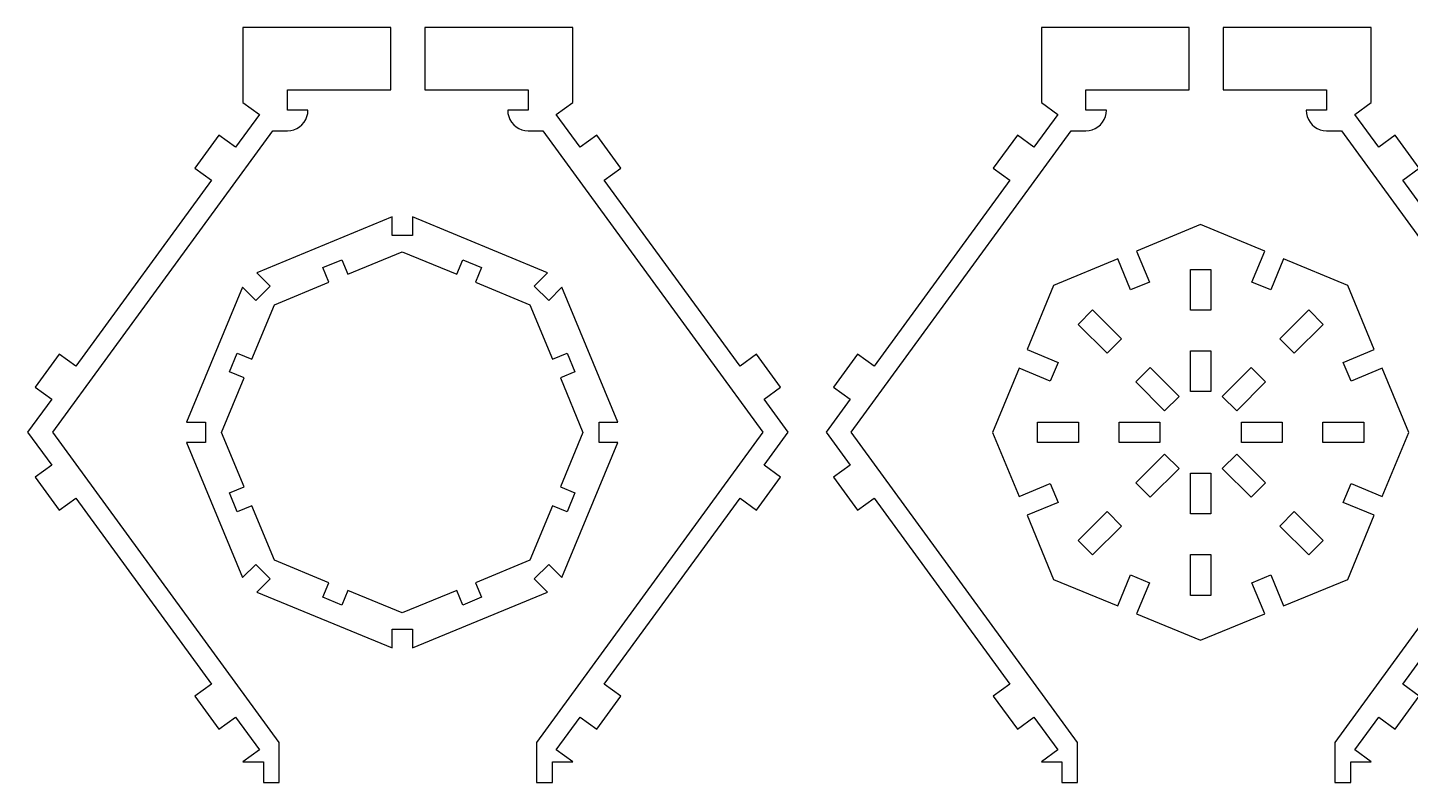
# Model space of a CAD drawing. Extents: x -241 to 241, y -212 to 212.
# Drawn here: x -240.1 to -36.6, y -110.6 to 0.5 of the extents above; entities that cross this region are included whole.
import ezdxf

# ---------------------------------------------------------------- set-up
doc = ezdxf.new("R2010")
doc.units = 0
doc.layers.add('LAYER_1', color=7, linetype='CONTINUOUS')

msp = doc.modelspace()

# ---------------------------------------------------------------- linework, layer by layer
at = {"layer": 'LAYER_1', "color": 64}
for points, knots in [([(-236.5769, -54.2056), (-236.5769, -54.2056), (-239.0012, -52.4385), (-239.0012, -52.4385), (-239.0012, -52.4385), (-239.0012, -52.4385), (-235.4671, -47.59), (-235.4671, -47.59), (-235.4671, -47.59), (-235.4671, -47.59), (-233.0428, -49.3569), (-233.0428, -49.3569), (-233.0428, -49.3569), (-233.0428, -49.3569), (-213.0703, -21.9563), (-213.0703, -21.9563), (-213.0703, -21.9563), (-213.0703, -21.9563), (-215.4946, -20.1893), (-215.4946, -20.1893), (-215.4946, -20.1893), (-215.4946, -20.1893), (-211.9604, -15.3403), (-211.9604, -15.3403), (-211.9604, -15.3403), (-211.9604, -15.3403), (-209.5361, -17.1074), (-209.5361, -17.1074), (-209.5361, -17.1074), (-209.5361, -17.1074), (-206.002, -12.2588), (-206.002, -12.2588), (-206.002, -12.2588), (-206.002, -12.2588), (-208.4263, -10.4917), (-208.4263, -10.4917), (-208.4263, -10.4917), (-208.4263, -10.4917), (-208.4263, 0.5082), (-208.4263, 0.5082), (-208.4263, 0.5082), (-208.4263, 0.5082), (-186.6581, 0.5082), (-186.6581, 0.5082), (-186.6581, 0.5082), (-186.6581, 0.5082), (-186.6581, -8.6672), (-186.6581, -8.6672), (-186.6581, -8.6672), (-186.6581, -8.6672), (-201.8583, -8.6672), (-201.8583, -8.6672), (-201.8583, -8.6672), (-201.8583, -8.6672), (-201.8583, -11.6673), (-201.8583, -11.6673), (-201.8583, -11.6673), (-201.8583, -11.6673), (-198.8583, -11.6673), (-198.8583, -11.6673), (-198.8583, -11.6673), (-198.8583, -11.6673), (-198.8953, -12.1365), (-198.8953, -12.1365), (-198.8953, -12.1365), (-198.8953, -12.1365), (-199.005, -12.5944), (-199.005, -12.5944), (-199.005, -12.5944), (-199.005, -12.5944), (-199.1853, -13.0293), (-199.1853, -13.0293), (-199.1853, -13.0293), (-199.1853, -13.0293), (-199.4312, -13.4308), (-199.4312, -13.4308), (-199.4312, -13.4308), (-199.4312, -13.4308), (-199.737, -13.7885), (-199.737, -13.7885), (-199.737, -13.7885), (-199.737, -13.7885), (-200.0951, -14.0943), (-200.0951, -14.0943), (-200.0951, -14.0943), (-200.0951, -14.0943), (-200.4962, -14.3403), (-200.4962, -14.3403), (-200.4962, -14.3403), (-200.4962, -14.3403), (-200.9312, -14.5206), (-200.9312, -14.5206), (-200.9312, -14.5206), (-200.9312, -14.5206), (-201.3891, -14.6302), (-201.3891, -14.6302), (-201.3891, -14.6302), (-201.3891, -14.6302), (-201.8583, -14.6672), (-201.8583, -14.6672), (-201.8583, -14.6672), (-201.8583, -14.6672), (-204.0452, -14.6672), (-204.0452, -14.6672), (-204.0452, -14.6672), (-204.0452, -14.6672), (-236.3988, -59.0541), (-236.3988, -59.0541), (-236.3988, -59.0541), (-236.3988, -59.0541), (-203.1018, -104.7349), (-203.1018, -104.7349), (-203.1018, -104.7349), (-203.1018, -104.7349), (-203.1018, -110.6165), (-203.1018, -110.6165), (-203.1018, -110.6165), (-203.1018, -110.6165), (-205.4263, -110.6165), (-205.4263, -110.6165), (-205.4263, -110.6165), (-205.4263, -110.6165), (-205.4263, -107.6165), (-205.4263, -107.6165), (-205.4263, -107.6165), (-205.4263, -107.6165), (-208.4263, -107.6165), (-208.4263, -107.6165), (-208.4263, -107.6165), (-208.4263, -107.6165), (-206.002, -105.8494), (-206.002, -105.8494), (-206.002, -105.8494), (-206.002, -105.8494), (-209.5361, -101.0009), (-209.5361, -101.0009), (-209.5361, -101.0009), (-209.5361, -101.0009), (-211.9604, -102.7679), (-211.9604, -102.7679), (-211.9604, -102.7679), (-211.9604, -102.7679), (-215.4946, -97.9192), (-215.4946, -97.9192), (-215.4946, -97.9192), (-215.4946, -97.9192), (-213.0703, -96.1522), (-213.0703, -96.1522), (-213.0703, -96.1522), (-213.0703, -96.1522), (-233.0428, -68.7516), (-233.0428, -68.7516), (-233.0428, -68.7516), (-233.0428, -68.7516), (-235.4671, -70.5186), (-235.4671, -70.5186), (-235.4671, -70.5186), (-235.4671, -70.5186), (-239.0012, -65.6702), (-239.0012, -65.6702), (-239.0012, -65.6702), (-239.0012, -65.6702), (-236.5769, -63.9027), (-236.5769, -63.9027), (-236.5769, -63.9027), (-236.5769, -63.9027), (-240.111, -59.0541), (-240.111, -59.0541), (-240.111, -59.0541), (-240.111, -59.0541), (-236.5769, -54.2056), (-236.5769, -54.2056)], [0, 0, 0, 0, 0.02272727, 0.02272727, 0.02272727, 0.02272727, 0.04545455, 0.04545455, 0.04545455, 0.04545455, 0.06818182, 0.06818182, 0.06818182, 0.06818182, 0.09090909, 0.09090909, 0.09090909, 0.09090909, 0.11363636, 0.11363636, 0.11363636, 0.11363636, 0.13636364, 0.13636364, 0.13636364, 0.13636364, 0.15909091, 0.15909091, 0.15909091, 0.15909091, 0.18181818, 0.18181818, 0.18181818, 0.18181818, 0.20454545, 0.20454545, 0.20454545, 0.20454545, 0.22727273, 0.22727273, 0.22727273, 0.22727273, 0.25, 0.25, 0.25, 0.25, 0.27272727, 0.27272727, 0.27272727, 0.27272727, 0.29545455, 0.29545455, 0.29545455, 0.29545455, 0.31818182, 0.31818182, 0.31818182, 0.31818182, 0.34090909, 0.34090909, 0.34090909, 0.34090909, 0.36363636, 0.36363636, 0.36363636, 0.36363636, 0.38636364, 0.38636364, 0.38636364, 0.38636364, 0.40909091, 0.40909091, 0.40909091, 0.40909091, 0.43181818, 0.43181818, 0.43181818, 0.43181818, 0.45454545, 0.45454545, 0.45454545, 0.45454545, 0.47727273, 0.47727273, 0.47727273, 0.47727273, 0.5, 0.5, 0.5, 0.5, 0.52272727, 0.52272727, 0.52272727, 0.52272727, 0.54545455, 0.54545455, 0.54545455, 0.54545455, 0.56818182, 0.56818182, 0.56818182, 0.56818182, 0.59090909, 0.59090909, 0.59090909, 0.59090909, 0.61363636, 0.61363636, 0.61363636, 0.61363636, 0.63636364, 0.63636364, 0.63636364, 0.63636364, 0.65909091, 0.65909091, 0.65909091, 0.65909091, 0.68181818, 0.68181818, 0.68181818, 0.68181818, 0.70454545, 0.70454545, 0.70454545, 0.70454545, 0.72727273, 0.72727273, 0.72727273, 0.72727273, 0.75, 0.75, 0.75, 0.75, 0.77272727, 0.77272727, 0.77272727, 0.77272727, 0.79545455, 0.79545455, 0.79545455, 0.79545455, 0.81818182, 0.81818182, 0.81818182, 0.81818182, 0.84090909, 0.84090909, 0.84090909, 0.84090909, 0.86363636, 0.86363636, 0.86363636, 0.86363636, 0.88636364, 0.88636364, 0.88636364, 0.88636364, 0.90909091, 0.90909091, 0.90909091, 0.90909091, 0.93181818, 0.93181818, 0.93181818, 0.93181818, 0.95454545, 0.95454545, 0.95454545, 0.95454545, 1, 1, 1, 1]), ([(-165.2146, -104.7349), (-165.2146, -104.7349), (-131.918, -59.0541), (-131.918, -59.0541), (-131.918, -59.0541), (-131.918, -59.0541), (-164.2716, -14.6672), (-164.2716, -14.6672), (-164.2716, -14.6672), (-164.2716, -14.6672), (-166.4584, -14.6672), (-166.4584, -14.6672), (-166.4584, -14.6672), (-166.4584, -14.6672), (-166.9276, -14.6302), (-166.9276, -14.6302), (-166.9276, -14.6302), (-166.9276, -14.6302), (-167.3852, -14.5206), (-167.3852, -14.5206), (-167.3852, -14.5206), (-167.3852, -14.5206), (-167.8202, -14.3403), (-167.8202, -14.3403), (-167.8202, -14.3403), (-167.8202, -14.3403), (-168.2216, -14.0943), (-168.2216, -14.0943), (-168.2216, -14.0943), (-168.2216, -14.0943), (-168.5797, -13.7885), (-168.5797, -13.7885), (-168.5797, -13.7885), (-168.5797, -13.7885), (-168.8852, -13.4308), (-168.8852, -13.4308), (-168.8852, -13.4308), (-168.8852, -13.4308), (-169.1314, -13.0293), (-169.1314, -13.0293), (-169.1314, -13.0293), (-169.1314, -13.0293), (-169.3114, -12.5944), (-169.3114, -12.5944), (-169.3114, -12.5944), (-169.3114, -12.5944), (-169.4214, -12.1365), (-169.4214, -12.1365), (-169.4214, -12.1365), (-169.4214, -12.1365), (-169.4585, -11.6673), (-169.4585, -11.6673), (-169.4585, -11.6673), (-169.4585, -11.6673), (-166.4584, -11.6673), (-166.4584, -11.6673), (-166.4584, -11.6673), (-166.4584, -11.6673), (-166.4584, -8.6672), (-166.4584, -8.6672), (-166.4584, -8.6672), (-166.4584, -8.6672), (-181.6582, -8.6672), (-181.6582, -8.6672), (-181.6582, -8.6672), (-181.6582, -8.6672), (-181.6582, 0.5082), (-181.6582, 0.5082), (-181.6582, 0.5082), (-181.6582, 0.5082), (-159.8904, 0.5082), (-159.8904, 0.5082), (-159.8904, 0.5082), (-159.8904, 0.5082), (-159.8904, -10.4917), (-159.8904, -10.4917), (-159.8904, -10.4917), (-159.8904, -10.4917), (-162.3147, -12.2588), (-162.3147, -12.2588), (-162.3147, -12.2588), (-162.3147, -12.2588), (-158.7806, -17.1074), (-158.7806, -17.1074), (-158.7806, -17.1074), (-158.7806, -17.1074), (-156.3563, -15.3403), (-156.3563, -15.3403), (-156.3563, -15.3403), (-156.3563, -15.3403), (-152.8218, -20.1893), (-152.8218, -20.1893), (-152.8218, -20.1893), (-152.8218, -20.1893), (-155.2465, -21.9563), (-155.2465, -21.9563), (-155.2465, -21.9563), (-155.2465, -21.9563), (-135.2739, -49.3569), (-135.2739, -49.3569), (-135.2739, -49.3569), (-135.2739, -49.3569), (-132.8497, -47.59), (-132.8497, -47.59), (-132.8497, -47.59), (-132.8497, -47.59), (-129.3155, -52.4385), (-129.3155, -52.4385), (-129.3155, -52.4385), (-129.3155, -52.4385), (-131.7398, -54.2056), (-131.7398, -54.2056), (-131.7398, -54.2056), (-131.7398, -54.2056), (-128.2057, -59.0541), (-128.2057, -59.0541), (-128.2057, -59.0541), (-128.2057, -59.0541), (-131.7398, -63.9027), (-131.7398, -63.9027), (-131.7398, -63.9027), (-131.7398, -63.9027), (-129.3155, -65.6702), (-129.3155, -65.6702), (-129.3155, -65.6702), (-129.3155, -65.6702), (-132.8497, -70.5186), (-132.8497, -70.5186), (-132.8497, -70.5186), (-132.8497, -70.5186), (-135.2739, -68.7516), (-135.2739, -68.7516), (-135.2739, -68.7516), (-135.2739, -68.7516), (-155.2465, -96.1522), (-155.2465, -96.1522), (-155.2465, -96.1522), (-155.2465, -96.1522), (-152.8218, -97.9192), (-152.8218, -97.9192), (-152.8218, -97.9192), (-152.8218, -97.9192), (-156.3563, -102.7679), (-156.3563, -102.7679), (-156.3563, -102.7679), (-156.3563, -102.7679), (-158.7806, -101.0009), (-158.7806, -101.0009), (-158.7806, -101.0009), (-158.7806, -101.0009), (-162.3147, -105.8494), (-162.3147, -105.8494), (-162.3147, -105.8494), (-162.3147, -105.8494), (-159.8904, -107.6165), (-159.8904, -107.6165), (-159.8904, -107.6165), (-159.8904, -107.6165), (-162.8905, -107.6165), (-162.8905, -107.6165), (-162.8905, -107.6165), (-162.8905, -107.6165), (-162.8905, -110.6165), (-162.8905, -110.6165), (-162.8905, -110.6165), (-162.8905, -110.6165), (-165.2146, -110.6165), (-165.2146, -110.6165), (-165.2146, -110.6165), (-165.2146, -110.6165), (-165.2146, -104.7349), (-165.2146, -104.7349)], [0, 0, 0, 0, 0.02272727, 0.02272727, 0.02272727, 0.02272727, 0.04545455, 0.04545455, 0.04545455, 0.04545455, 0.06818182, 0.06818182, 0.06818182, 0.06818182, 0.09090909, 0.09090909, 0.09090909, 0.09090909, 0.11363636, 0.11363636, 0.11363636, 0.11363636, 0.13636364, 0.13636364, 0.13636364, 0.13636364, 0.15909091, 0.15909091, 0.15909091, 0.15909091, 0.18181818, 0.18181818, 0.18181818, 0.18181818, 0.20454545, 0.20454545, 0.20454545, 0.20454545, 0.22727273, 0.22727273, 0.22727273, 0.22727273, 0.25, 0.25, 0.25, 0.25, 0.27272727, 0.27272727, 0.27272727, 0.27272727, 0.29545455, 0.29545455, 0.29545455, 0.29545455, 0.31818182, 0.31818182, 0.31818182, 0.31818182, 0.34090909, 0.34090909, 0.34090909, 0.34090909, 0.36363636, 0.36363636, 0.36363636, 0.36363636, 0.38636364, 0.38636364, 0.38636364, 0.38636364, 0.40909091, 0.40909091, 0.40909091, 0.40909091, 0.43181818, 0.43181818, 0.43181818, 0.43181818, 0.45454545, 0.45454545, 0.45454545, 0.45454545, 0.47727273, 0.47727273, 0.47727273, 0.47727273, 0.5, 0.5, 0.5, 0.5, 0.52272727, 0.52272727, 0.52272727, 0.52272727, 0.54545455, 0.54545455, 0.54545455, 0.54545455, 0.56818182, 0.56818182, 0.56818182, 0.56818182, 0.59090909, 0.59090909, 0.59090909, 0.59090909, 0.61363636, 0.61363636, 0.61363636, 0.61363636, 0.63636364, 0.63636364, 0.63636364, 0.63636364, 0.65909091, 0.65909091, 0.65909091, 0.65909091, 0.68181818, 0.68181818, 0.68181818, 0.68181818, 0.70454545, 0.70454545, 0.70454545, 0.70454545, 0.72727273, 0.72727273, 0.72727273, 0.72727273, 0.75, 0.75, 0.75, 0.75, 0.77272727, 0.77272727, 0.77272727, 0.77272727, 0.79545455, 0.79545455, 0.79545455, 0.79545455, 0.81818182, 0.81818182, 0.81818182, 0.81818182, 0.84090909, 0.84090909, 0.84090909, 0.84090909, 0.86363636, 0.86363636, 0.86363636, 0.86363636, 0.88636364, 0.88636364, 0.88636364, 0.88636364, 0.90909091, 0.90909091, 0.90909091, 0.90909091, 0.93181818, 0.93181818, 0.93181818, 0.93181818, 0.95454545, 0.95454545, 0.95454545, 0.95454545, 1, 1, 1, 1]), ([(-119.0769, -54.2056), (-119.0769, -54.2056), (-121.5012, -52.4385), (-121.5012, -52.4385), (-121.5012, -52.4385), (-121.5012, -52.4385), (-117.967, -47.59), (-117.967, -47.59), (-117.967, -47.59), (-117.967, -47.59), (-115.5427, -49.3569), (-115.5427, -49.3569), (-115.5427, -49.3569), (-115.5427, -49.3569), (-95.5702, -21.9563), (-95.5702, -21.9563), (-95.5702, -21.9563), (-95.5702, -21.9563), (-97.9945, -20.1893), (-97.9945, -20.1893), (-97.9945, -20.1893), (-97.9945, -20.1893), (-94.4604, -15.3403), (-94.4604, -15.3403), (-94.4604, -15.3403), (-94.4604, -15.3403), (-92.0361, -17.1074), (-92.0361, -17.1074), (-92.0361, -17.1074), (-92.0361, -17.1074), (-88.502, -12.2588), (-88.502, -12.2588), (-88.502, -12.2588), (-88.502, -12.2588), (-90.9263, -10.4917), (-90.9263, -10.4917), (-90.9263, -10.4917), (-90.9263, -10.4917), (-90.9263, 0.5082), (-90.9263, 0.5082), (-90.9263, 0.5082), (-90.9263, 0.5082), (-69.1585, 0.5082), (-69.1585, 0.5082), (-69.1585, 0.5082), (-69.1585, 0.5082), (-69.1585, -8.6672), (-69.1585, -8.6672), (-69.1585, -8.6672), (-69.1585, -8.6672), (-84.3582, -8.6672), (-84.3582, -8.6672), (-84.3582, -8.6672), (-84.3582, -8.6672), (-84.3582, -11.6673), (-84.3582, -11.6673), (-84.3582, -11.6673), (-84.3582, -11.6673), (-81.3582, -11.6673), (-81.3582, -11.6673), (-81.3582, -11.6673), (-81.3582, -11.6673), (-81.3953, -12.1365), (-81.3953, -12.1365), (-81.3953, -12.1365), (-81.3953, -12.1365), (-81.505, -12.5944), (-81.505, -12.5944), (-81.505, -12.5944), (-81.505, -12.5944), (-81.6852, -13.0293), (-81.6852, -13.0293), (-81.6852, -13.0293), (-81.6852, -13.0293), (-81.9311, -13.4308), (-81.9311, -13.4308), (-81.9311, -13.4308), (-81.9311, -13.4308), (-82.237, -13.7885), (-82.237, -13.7885), (-82.237, -13.7885), (-82.237, -13.7885), (-82.5951, -14.0943), (-82.5951, -14.0943), (-82.5951, -14.0943), (-82.5951, -14.0943), (-82.9965, -14.3403), (-82.9965, -14.3403), (-82.9965, -14.3403), (-82.9965, -14.3403), (-83.4311, -14.5206), (-83.4311, -14.5206), (-83.4311, -14.5206), (-83.4311, -14.5206), (-83.889, -14.6302), (-83.889, -14.6302), (-83.889, -14.6302), (-83.889, -14.6302), (-84.3582, -14.6672), (-84.3582, -14.6672), (-84.3582, -14.6672), (-84.3582, -14.6672), (-86.5451, -14.6672), (-86.5451, -14.6672), (-86.5451, -14.6672), (-86.5451, -14.6672), (-118.8987, -59.0541), (-118.8987, -59.0541), (-118.8987, -59.0541), (-118.8987, -59.0541), (-85.6018, -104.7349), (-85.6018, -104.7349), (-85.6018, -104.7349), (-85.6018, -104.7349), (-85.6018, -110.6165), (-85.6018, -110.6165), (-85.6018, -110.6165), (-85.6018, -110.6165), (-87.9262, -110.6165), (-87.9262, -110.6165), (-87.9262, -110.6165), (-87.9262, -110.6165), (-87.9262, -107.6165), (-87.9262, -107.6165), (-87.9262, -107.6165), (-87.9262, -107.6165), (-90.9263, -107.6165), (-90.9263, -107.6165), (-90.9263, -107.6165), (-90.9263, -107.6165), (-88.502, -105.8494), (-88.502, -105.8494), (-88.502, -105.8494), (-88.502, -105.8494), (-92.0361, -101.0009), (-92.0361, -101.0009), (-92.0361, -101.0009), (-92.0361, -101.0009), (-94.4604, -102.7679), (-94.4604, -102.7679), (-94.4604, -102.7679), (-94.4604, -102.7679), (-97.9945, -97.9192), (-97.9945, -97.9192), (-97.9945, -97.9192), (-97.9945, -97.9192), (-95.5702, -96.1522), (-95.5702, -96.1522), (-95.5702, -96.1522), (-95.5702, -96.1522), (-115.5427, -68.7516), (-115.5427, -68.7516), (-115.5427, -68.7516), (-115.5427, -68.7516), (-117.967, -70.5186), (-117.967, -70.5186), (-117.967, -70.5186), (-117.967, -70.5186), (-121.5012, -65.6702), (-121.5012, -65.6702), (-121.5012, -65.6702), (-121.5012, -65.6702), (-119.0769, -63.9027), (-119.0769, -63.9027), (-119.0769, -63.9027), (-119.0769, -63.9027), (-122.611, -59.0541), (-122.611, -59.0541), (-122.611, -59.0541), (-122.611, -59.0541), (-119.0769, -54.2056), (-119.0769, -54.2056)], [0, 0, 0, 0, 0.02272727, 0.02272727, 0.02272727, 0.02272727, 0.04545455, 0.04545455, 0.04545455, 0.04545455, 0.06818182, 0.06818182, 0.06818182, 0.06818182, 0.09090909, 0.09090909, 0.09090909, 0.09090909, 0.11363636, 0.11363636, 0.11363636, 0.11363636, 0.13636364, 0.13636364, 0.13636364, 0.13636364, 0.15909091, 0.15909091, 0.15909091, 0.15909091, 0.18181818, 0.18181818, 0.18181818, 0.18181818, 0.20454545, 0.20454545, 0.20454545, 0.20454545, 0.22727273, 0.22727273, 0.22727273, 0.22727273, 0.25, 0.25, 0.25, 0.25, 0.27272727, 0.27272727, 0.27272727, 0.27272727, 0.29545455, 0.29545455, 0.29545455, 0.29545455, 0.31818182, 0.31818182, 0.31818182, 0.31818182, 0.34090909, 0.34090909, 0.34090909, 0.34090909, 0.36363636, 0.36363636, 0.36363636, 0.36363636, 0.38636364, 0.38636364, 0.38636364, 0.38636364, 0.40909091, 0.40909091, 0.40909091, 0.40909091, 0.43181818, 0.43181818, 0.43181818, 0.43181818, 0.45454545, 0.45454545, 0.45454545, 0.45454545, 0.47727273, 0.47727273, 0.47727273, 0.47727273, 0.5, 0.5, 0.5, 0.5, 0.52272727, 0.52272727, 0.52272727, 0.52272727, 0.54545455, 0.54545455, 0.54545455, 0.54545455, 0.56818182, 0.56818182, 0.56818182, 0.56818182, 0.59090909, 0.59090909, 0.59090909, 0.59090909, 0.61363636, 0.61363636, 0.61363636, 0.61363636, 0.63636364, 0.63636364, 0.63636364, 0.63636364, 0.65909091, 0.65909091, 0.65909091, 0.65909091, 0.68181818, 0.68181818, 0.68181818, 0.68181818, 0.70454545, 0.70454545, 0.70454545, 0.70454545, 0.72727273, 0.72727273, 0.72727273, 0.72727273, 0.75, 0.75, 0.75, 0.75, 0.77272727, 0.77272727, 0.77272727, 0.77272727, 0.79545455, 0.79545455, 0.79545455, 0.79545455, 0.81818182, 0.81818182, 0.81818182, 0.81818182, 0.84090909, 0.84090909, 0.84090909, 0.84090909, 0.86363636, 0.86363636, 0.86363636, 0.86363636, 0.88636364, 0.88636364, 0.88636364, 0.88636364, 0.90909091, 0.90909091, 0.90909091, 0.90909091, 0.93181818, 0.93181818, 0.93181818, 0.93181818, 0.95454545, 0.95454545, 0.95454545, 0.95454545, 1, 1, 1, 1]), ([(-11.8155, -52.4385), (-11.8155, -52.4385), (-14.2398, -54.2056), (-14.2398, -54.2056), (-14.2398, -54.2056), (-14.2398, -54.2056), (-10.7056, -59.0541), (-10.7056, -59.0541), (-10.7056, -59.0541), (-10.7056, -59.0541), (-14.2398, -63.9027), (-14.2398, -63.9027), (-14.2398, -63.9027), (-14.2398, -63.9027), (-11.8155, -65.6702), (-11.8155, -65.6702), (-11.8155, -65.6702), (-11.8155, -65.6702), (-15.3496, -70.5186), (-15.3496, -70.5186), (-15.3496, -70.5186), (-15.3496, -70.5186), (-17.7739, -68.7516), (-17.7739, -68.7516), (-17.7739, -68.7516), (-17.7739, -68.7516), (-37.7464, -96.1522), (-37.7464, -96.1522), (-37.7464, -96.1522), (-37.7464, -96.1522), (-35.3221, -97.9192), (-35.3221, -97.9192), (-35.3221, -97.9192), (-35.3221, -97.9192), (-38.8563, -102.7679), (-38.8563, -102.7679), (-38.8563, -102.7679), (-38.8563, -102.7679), (-41.2805, -101.0009), (-41.2805, -101.0009), (-41.2805, -101.0009), (-41.2805, -101.0009), (-44.8147, -105.8494), (-44.8147, -105.8494), (-44.8147, -105.8494), (-44.8147, -105.8494), (-42.3904, -107.6165), (-42.3904, -107.6165), (-42.3904, -107.6165), (-42.3904, -107.6165), (-45.3904, -107.6165), (-45.3904, -107.6165), (-45.3904, -107.6165), (-45.3904, -107.6165), (-45.3904, -110.6165), (-45.3904, -110.6165), (-45.3904, -110.6165), (-45.3904, -110.6165), (-47.7149, -110.6165), (-47.7149, -110.6165), (-47.7149, -110.6165), (-47.7149, -110.6165), (-47.7149, -104.7349), (-47.7149, -104.7349), (-47.7149, -104.7349), (-47.7149, -104.7349), (-14.4179, -59.0541), (-14.4179, -59.0541), (-14.4179, -59.0541), (-14.4179, -59.0541), (-46.7715, -14.6672), (-46.7715, -14.6672), (-46.7715, -14.6672), (-46.7715, -14.6672), (-48.9584, -14.6672), (-48.9584, -14.6672), (-48.9584, -14.6672), (-48.9584, -14.6672), (-49.4276, -14.6302), (-49.4276, -14.6302), (-49.4276, -14.6302), (-49.4276, -14.6302), (-49.8855, -14.5206), (-49.8855, -14.5206), (-49.8855, -14.5206), (-49.8855, -14.5206), (-50.3205, -14.3403), (-50.3205, -14.3403), (-50.3205, -14.3403), (-50.3205, -14.3403), (-50.7216, -14.0943), (-50.7216, -14.0943), (-50.7216, -14.0943), (-50.7216, -14.0943), (-51.0797, -13.7885), (-51.0797, -13.7885), (-51.0797, -13.7885), (-51.0797, -13.7885), (-51.3855, -13.4308), (-51.3855, -13.4308), (-51.3855, -13.4308), (-51.3855, -13.4308), (-51.6314, -13.0293), (-51.6314, -13.0293), (-51.6314, -13.0293), (-51.6314, -13.0293), (-51.8113, -12.5944), (-51.8113, -12.5944), (-51.8113, -12.5944), (-51.8113, -12.5944), (-51.9214, -12.1365), (-51.9214, -12.1365), (-51.9214, -12.1365), (-51.9214, -12.1365), (-51.9584, -11.6673), (-51.9584, -11.6673), (-51.9584, -11.6673), (-51.9584, -11.6673), (-48.9584, -11.6673), (-48.9584, -11.6673), (-48.9584, -11.6673), (-48.9584, -11.6673), (-48.9584, -8.6672), (-48.9584, -8.6672), (-48.9584, -8.6672), (-48.9584, -8.6672), (-64.1582, -8.6672), (-64.1582, -8.6672), (-64.1582, -8.6672), (-64.1582, -8.6672), (-64.1582, 0.5082), (-64.1582, 0.5082), (-64.1582, 0.5082), (-64.1582, 0.5082), (-42.3904, 0.5082), (-42.3904, 0.5082), (-42.3904, 0.5082), (-42.3904, 0.5082), (-42.3904, -10.4917), (-42.3904, -10.4917), (-42.3904, -10.4917), (-42.3904, -10.4917), (-44.8147, -12.2588), (-44.8147, -12.2588), (-44.8147, -12.2588), (-44.8147, -12.2588), (-41.2805, -17.1074), (-41.2805, -17.1074), (-41.2805, -17.1074), (-41.2805, -17.1074), (-38.8563, -15.3403), (-38.8563, -15.3403), (-38.8563, -15.3403), (-38.8563, -15.3403), (-35.3221, -20.1893), (-35.3221, -20.1893), (-35.3221, -20.1893), (-35.3221, -20.1893), (-37.7464, -21.9563), (-37.7464, -21.9563), (-37.7464, -21.9563), (-37.7464, -21.9563), (-17.7739, -49.3569), (-17.7739, -49.3569), (-17.7739, -49.3569), (-17.7739, -49.3569), (-15.3496, -47.59), (-15.3496, -47.59), (-15.3496, -47.59), (-15.3496, -47.59), (-11.8155, -52.4385), (-11.8155, -52.4385)], [0, 0, 0, 0, 0.02272727, 0.02272727, 0.02272727, 0.02272727, 0.04545455, 0.04545455, 0.04545455, 0.04545455, 0.06818182, 0.06818182, 0.06818182, 0.06818182, 0.09090909, 0.09090909, 0.09090909, 0.09090909, 0.11363636, 0.11363636, 0.11363636, 0.11363636, 0.13636364, 0.13636364, 0.13636364, 0.13636364, 0.15909091, 0.15909091, 0.15909091, 0.15909091, 0.18181818, 0.18181818, 0.18181818, 0.18181818, 0.20454545, 0.20454545, 0.20454545, 0.20454545, 0.22727273, 0.22727273, 0.22727273, 0.22727273, 0.25, 0.25, 0.25, 0.25, 0.27272727, 0.27272727, 0.27272727, 0.27272727, 0.29545455, 0.29545455, 0.29545455, 0.29545455, 0.31818182, 0.31818182, 0.31818182, 0.31818182, 0.34090909, 0.34090909, 0.34090909, 0.34090909, 0.36363636, 0.36363636, 0.36363636, 0.36363636, 0.38636364, 0.38636364, 0.38636364, 0.38636364, 0.40909091, 0.40909091, 0.40909091, 0.40909091, 0.43181818, 0.43181818, 0.43181818, 0.43181818, 0.45454545, 0.45454545, 0.45454545, 0.45454545, 0.47727273, 0.47727273, 0.47727273, 0.47727273, 0.5, 0.5, 0.5, 0.5, 0.52272727, 0.52272727, 0.52272727, 0.52272727, 0.54545455, 0.54545455, 0.54545455, 0.54545455, 0.56818182, 0.56818182, 0.56818182, 0.56818182, 0.59090909, 0.59090909, 0.59090909, 0.59090909, 0.61363636, 0.61363636, 0.61363636, 0.61363636, 0.63636364, 0.63636364, 0.63636364, 0.63636364, 0.65909091, 0.65909091, 0.65909091, 0.65909091, 0.68181818, 0.68181818, 0.68181818, 0.68181818, 0.70454545, 0.70454545, 0.70454545, 0.70454545, 0.72727273, 0.72727273, 0.72727273, 0.72727273, 0.75, 0.75, 0.75, 0.75, 0.77272727, 0.77272727, 0.77272727, 0.77272727, 0.79545455, 0.79545455, 0.79545455, 0.79545455, 0.81818182, 0.81818182, 0.81818182, 0.81818182, 0.84090909, 0.84090909, 0.84090909, 0.84090909, 0.86363636, 0.86363636, 0.86363636, 0.86363636, 0.88636364, 0.88636364, 0.88636364, 0.88636364, 0.90909091, 0.90909091, 0.90909091, 0.90909091, 0.93181818, 0.93181818, 0.93181818, 0.93181818, 0.95454545, 0.95454545, 0.95454545, 0.95454545, 1, 1, 1, 1]), ([(-156.0088, -60.5888), (-156.0088, -60.5888), (-153.2444, -60.5888), (-153.2444, -60.5888), (-153.2444, -60.5888), (-153.2444, -60.5888), (-161.4793, -80.4699), (-161.4793, -80.4699), (-161.4793, -80.4699), (-161.4793, -80.4699), (-163.4341, -78.5152), (-163.4341, -78.5152), (-163.4341, -78.5152), (-163.4341, -78.5152), (-165.5553, -80.6363), (-165.5553, -80.6363), (-165.5553, -80.6363), (-165.5553, -80.6363), (-163.6006, -82.5912), (-163.6006, -82.5912), (-163.6006, -82.5912), (-163.6006, -82.5912), (-183.4817, -90.8259), (-183.4817, -90.8259), (-183.4817, -90.8259), (-183.4817, -90.8259), (-183.4817, -88.0616), (-183.4817, -88.0616), (-183.4817, -88.0616), (-183.4817, -88.0616), (-186.4818, -88.0616), (-186.4818, -88.0616), (-186.4818, -88.0616), (-186.4818, -88.0616), (-186.4818, -90.8259), (-186.4818, -90.8259), (-186.4818, -90.8259), (-186.4818, -90.8259), (-206.3629, -82.5912), (-206.3629, -82.5912), (-206.3629, -82.5912), (-206.3629, -82.5912), (-204.4082, -80.6363), (-204.4082, -80.6363), (-204.4082, -80.6363), (-204.4082, -80.6363), (-206.5298, -78.5152), (-206.5298, -78.5152), (-206.5298, -78.5152), (-206.5298, -78.5152), (-208.4845, -80.4699), (-208.4845, -80.4699), (-208.4845, -80.4699), (-208.4845, -80.4699), (-216.7194, -60.5888), (-216.7194, -60.5888), (-216.7194, -60.5888), (-216.7194, -60.5888), (-213.955, -60.5888), (-213.955, -60.5888), (-213.955, -60.5888), (-213.955, -60.5888), (-213.955, -57.5887), (-213.955, -57.5887), (-213.955, -57.5887), (-213.955, -57.5887), (-216.7194, -57.5887), (-216.7194, -57.5887), (-216.7194, -57.5887), (-216.7194, -57.5887), (-208.4845, -37.7076), (-208.4845, -37.7076), (-208.4845, -37.7076), (-208.4845, -37.7076), (-206.5298, -39.6623), (-206.5298, -39.6623), (-206.5298, -39.6623), (-206.5298, -39.6623), (-204.4082, -37.541), (-204.4082, -37.541), (-204.4082, -37.541), (-204.4082, -37.541), (-206.3629, -35.5863), (-206.3629, -35.5863), (-206.3629, -35.5863), (-206.3629, -35.5863), (-186.4818, -27.3511), (-186.4818, -27.3511), (-186.4818, -27.3511), (-186.4818, -27.3511), (-186.4818, -30.1155), (-186.4818, -30.1155), (-186.4818, -30.1155), (-186.4818, -30.1155), (-183.4817, -30.1155), (-183.4817, -30.1155), (-183.4817, -30.1155), (-183.4817, -30.1155), (-183.4817, -27.3511), (-183.4817, -27.3511), (-183.4817, -27.3511), (-183.4817, -27.3511), (-163.6006, -35.5863), (-163.6006, -35.5863), (-163.6006, -35.5863), (-163.6006, -35.5863), (-165.5553, -37.541), (-165.5553, -37.541), (-165.5553, -37.541), (-165.5553, -37.541), (-163.4341, -39.6623), (-163.4341, -39.6623), (-163.4341, -39.6623), (-163.4341, -39.6623), (-161.4793, -37.7076), (-161.4793, -37.7076), (-161.4793, -37.7076), (-161.4793, -37.7076), (-153.2444, -57.5887), (-153.2444, -57.5887), (-153.2444, -57.5887), (-153.2444, -57.5887), (-156.0088, -57.5887), (-156.0088, -57.5887), (-156.0088, -57.5887), (-156.0088, -57.5887), (-156.0088, -60.5888), (-156.0088, -60.5888)], [0, 0, 0, 0, 0.03030303, 0.03030303, 0.03030303, 0.03030303, 0.06060606, 0.06060606, 0.06060606, 0.06060606, 0.09090909, 0.09090909, 0.09090909, 0.09090909, 0.12121212, 0.12121212, 0.12121212, 0.12121212, 0.15151515, 0.15151515, 0.15151515, 0.15151515, 0.18181818, 0.18181818, 0.18181818, 0.18181818, 0.21212121, 0.21212121, 0.21212121, 0.21212121, 0.24242424, 0.24242424, 0.24242424, 0.24242424, 0.27272727, 0.27272727, 0.27272727, 0.27272727, 0.3030303, 0.3030303, 0.3030303, 0.3030303, 0.33333333, 0.33333333, 0.33333333, 0.33333333, 0.36363636, 0.36363636, 0.36363636, 0.36363636, 0.39393939, 0.39393939, 0.39393939, 0.39393939, 0.42424242, 0.42424242, 0.42424242, 0.42424242, 0.45454545, 0.45454545, 0.45454545, 0.45454545, 0.48484848, 0.48484848, 0.48484848, 0.48484848, 0.51515152, 0.51515152, 0.51515152, 0.51515152, 0.54545455, 0.54545455, 0.54545455, 0.54545455, 0.57575758, 0.57575758, 0.57575758, 0.57575758, 0.60606061, 0.60606061, 0.60606061, 0.60606061, 0.63636364, 0.63636364, 0.63636364, 0.63636364, 0.66666667, 0.66666667, 0.66666667, 0.66666667, 0.6969697, 0.6969697, 0.6969697, 0.6969697, 0.72727273, 0.72727273, 0.72727273, 0.72727273, 0.75757576, 0.75757576, 0.75757576, 0.75757576, 0.78787879, 0.78787879, 0.78787879, 0.78787879, 0.81818182, 0.81818182, 0.81818182, 0.81818182, 0.84848485, 0.84848485, 0.84848485, 0.84848485, 0.87878788, 0.87878788, 0.87878788, 0.87878788, 0.90909091, 0.90909091, 0.90909091, 0.90909091, 0.93939394, 0.93939394, 0.93939394, 0.93939394, 1, 1, 1, 1]), ([(-75.0234, -81.2145), (-75.0234, -81.2145), (-77.7948, -80.0666), (-77.7948, -80.0666), (-77.7948, -80.0666), (-77.7948, -80.0666), (-79.6913, -84.6446), (-79.6913, -84.6446), (-79.6913, -84.6446), (-79.6913, -84.6446), (-79.6913, -84.6446), (-79.6913, -84.6446), (-79.6913, -84.6446), (-79.6913, -84.6446), (-89.1289, -80.7354), (-89.1289, -80.7354), (-89.1289, -80.7354), (-89.1289, -80.7354), (-93.038, -71.298), (-93.038, -71.298), (-93.038, -71.298), (-93.038, -71.298), (-88.46, -69.4015), (-88.46, -69.4015), (-88.46, -69.4015), (-88.46, -69.4015), (-89.6079, -66.63), (-89.6079, -66.63), (-89.6079, -66.63), (-89.6079, -66.63), (-94.1859, -68.5263), (-94.1859, -68.5263), (-94.1859, -68.5263), (-94.1859, -68.5263), (-98.0951, -59.0886), (-98.0951, -59.0886), (-98.0951, -59.0886), (-98.0951, -59.0886), (-94.1859, -49.6508), (-94.1859, -49.6508), (-94.1859, -49.6508), (-94.1859, -49.6508), (-89.6079, -51.5473), (-89.6079, -51.5473), (-89.6079, -51.5473), (-89.6079, -51.5473), (-88.46, -48.7756), (-88.46, -48.7756), (-88.46, -48.7756), (-88.46, -48.7756), (-93.038, -46.8795), (-93.038, -46.8795), (-93.038, -46.8795), (-93.038, -46.8795), (-89.1289, -37.4419), (-89.1289, -37.4419), (-89.1289, -37.4419), (-89.1289, -37.4419), (-79.6913, -33.5325), (-79.6913, -33.5325), (-79.6913, -33.5325), (-79.6913, -33.5325), (-77.7948, -38.1107), (-77.7948, -38.1107), (-77.7948, -38.1107), (-77.7948, -38.1107), (-75.0234, -36.9624), (-75.0234, -36.9624), (-75.0234, -36.9624), (-75.0234, -36.9624), (-76.9196, -32.3845), (-76.9196, -32.3845), (-76.9196, -32.3845), (-76.9196, -32.3845), (-67.4821, -28.4754), (-67.4821, -28.4754), (-67.4821, -28.4754), (-67.4821, -28.4754), (-58.0442, -32.3845), (-58.0442, -32.3845), (-58.0442, -32.3845), (-58.0442, -32.3845), (-59.9407, -36.9624), (-59.9407, -36.9624), (-59.9407, -36.9624), (-59.9407, -36.9624), (-57.1689, -38.1107), (-57.1689, -38.1107), (-57.1689, -38.1107), (-57.1689, -38.1107), (-55.2728, -33.5325), (-55.2728, -33.5325), (-55.2728, -33.5325), (-55.2728, -33.5325), (-45.8349, -37.4419), (-45.8349, -37.4419), (-45.8349, -37.4419), (-45.8349, -37.4419), (-41.9258, -46.8795), (-41.9258, -46.8795), (-41.9258, -46.8795), (-41.9258, -46.8795), (-46.5038, -48.7756), (-46.5038, -48.7756), (-46.5038, -48.7756), (-46.5038, -48.7756), (-45.3558, -51.5473), (-45.3558, -51.5473), (-45.3558, -51.5473), (-45.3558, -51.5473), (-40.7778, -49.6508), (-40.7778, -49.6508), (-40.7778, -49.6508), (-40.7778, -49.6508), (-36.8687, -59.0886), (-36.8687, -59.0886), (-36.8687, -59.0886), (-36.8687, -59.0886), (-40.7778, -68.5263), (-40.7778, -68.5263), (-40.7778, -68.5263), (-40.7778, -68.5263), (-45.3558, -66.63), (-45.3558, -66.63), (-45.3558, -66.63), (-45.3558, -66.63), (-46.5038, -69.4015), (-46.5038, -69.4015), (-46.5038, -69.4015), (-46.5038, -69.4015), (-41.9258, -71.298), (-41.9258, -71.298), (-41.9258, -71.298), (-41.9258, -71.298), (-45.8349, -80.7354), (-45.8349, -80.7354), (-45.8349, -80.7354), (-45.8349, -80.7354), (-55.2728, -84.6446), (-55.2728, -84.6446), (-55.2728, -84.6446), (-55.2728, -84.6446), (-57.1689, -80.0666), (-57.1689, -80.0666), (-57.1689, -80.0666), (-57.1689, -80.0666), (-59.9407, -81.2145), (-59.9407, -81.2145), (-59.9407, -81.2145), (-59.9407, -81.2145), (-58.0442, -85.7925), (-58.0442, -85.7925), (-58.0442, -85.7925), (-58.0442, -85.7925), (-67.4821, -89.7021), (-67.4821, -89.7021), (-67.4821, -89.7021), (-67.4821, -89.7021), (-76.9196, -85.7925), (-76.9196, -85.7925), (-76.9196, -85.7925), (-76.9196, -85.7925), (-75.0234, -81.2145), (-75.0234, -81.2145)], [0, 0, 0, 0, 0.02380952, 0.02380952, 0.02380952, 0.02380952, 0.04761905, 0.04761905, 0.04761905, 0.04761905, 0.07142857, 0.07142857, 0.07142857, 0.07142857, 0.0952381, 0.0952381, 0.0952381, 0.0952381, 0.11904762, 0.11904762, 0.11904762, 0.11904762, 0.14285714, 0.14285714, 0.14285714, 0.14285714, 0.16666667, 0.16666667, 0.16666667, 0.16666667, 0.19047619, 0.19047619, 0.19047619, 0.19047619, 0.21428571, 0.21428571, 0.21428571, 0.21428571, 0.23809524, 0.23809524, 0.23809524, 0.23809524, 0.26190476, 0.26190476, 0.26190476, 0.26190476, 0.28571429, 0.28571429, 0.28571429, 0.28571429, 0.30952381, 0.30952381, 0.30952381, 0.30952381, 0.33333333, 0.33333333, 0.33333333, 0.33333333, 0.35714286, 0.35714286, 0.35714286, 0.35714286, 0.38095238, 0.38095238, 0.38095238, 0.38095238, 0.4047619, 0.4047619, 0.4047619, 0.4047619, 0.42857143, 0.42857143, 0.42857143, 0.42857143, 0.45238095, 0.45238095, 0.45238095, 0.45238095, 0.47619048, 0.47619048, 0.47619048, 0.47619048, 0.5, 0.5, 0.5, 0.5, 0.52380952, 0.52380952, 0.52380952, 0.52380952, 0.54761905, 0.54761905, 0.54761905, 0.54761905, 0.57142857, 0.57142857, 0.57142857, 0.57142857, 0.5952381, 0.5952381, 0.5952381, 0.5952381, 0.61904762, 0.61904762, 0.61904762, 0.61904762, 0.64285714, 0.64285714, 0.64285714, 0.64285714, 0.66666667, 0.66666667, 0.66666667, 0.66666667, 0.69047619, 0.69047619, 0.69047619, 0.69047619, 0.71428571, 0.71428571, 0.71428571, 0.71428571, 0.73809524, 0.73809524, 0.73809524, 0.73809524, 0.76190476, 0.76190476, 0.76190476, 0.76190476, 0.78571429, 0.78571429, 0.78571429, 0.78571429, 0.80952381, 0.80952381, 0.80952381, 0.80952381, 0.83333333, 0.83333333, 0.83333333, 0.83333333, 0.85714286, 0.85714286, 0.85714286, 0.85714286, 0.88095238, 0.88095238, 0.88095238, 0.88095238, 0.9047619, 0.9047619, 0.9047619, 0.9047619, 0.92857143, 0.92857143, 0.92857143, 0.92857143, 0.95238095, 0.95238095, 0.95238095, 0.95238095, 1, 1, 1, 1]), ([(-208.257, -67.1059), (-208.257, -67.1059), (-210.4043, -67.9953), (-210.4043, -67.9953), (-210.4043, -67.9953), (-210.4043, -67.9953), (-209.2564, -70.7671), (-209.2564, -70.7671), (-209.2564, -70.7671), (-209.2564, -70.7671), (-207.1087, -69.8774), (-207.1087, -69.8774), (-207.1087, -69.8774), (-207.1087, -69.8774), (-203.7785, -77.8851), (-203.7785, -77.8851), (-203.7785, -77.8851), (-203.7785, -77.8851), (-195.7708, -81.2156), (-195.7708, -81.2156), (-195.7708, -81.2156), (-195.7708, -81.2156), (-196.6601, -83.363), (-196.6601, -83.363), (-196.6601, -83.363), (-196.6601, -83.363), (-193.8887, -84.511), (-193.8887, -84.511), (-193.8887, -84.511), (-193.8887, -84.511), (-192.999, -82.3635), (-192.999, -82.3635), (-192.999, -82.3635), (-192.999, -82.3635), (-184.9817, -85.6709), (-184.9817, -85.6709), (-184.9817, -85.6709), (-184.9817, -85.6709), (-176.9645, -82.3635), (-176.9645, -82.3635), (-176.9645, -82.3635), (-176.9645, -82.3635), (-176.0752, -84.511), (-176.0752, -84.511), (-176.0752, -84.511), (-176.0752, -84.511), (-173.3034, -83.363), (-173.3034, -83.363), (-173.3034, -83.363), (-173.3034, -83.363), (-174.1931, -81.2156), (-174.1931, -81.2156), (-174.1931, -81.2156), (-174.1931, -81.2156), (-166.1854, -77.8851), (-166.1854, -77.8851), (-166.1854, -77.8851), (-166.1854, -77.8851), (-162.8548, -69.8774), (-162.8548, -69.8774), (-162.8548, -69.8774), (-162.8548, -69.8774), (-160.7075, -70.7671), (-160.7075, -70.7671), (-160.7075, -70.7671), (-160.7075, -70.7671), (-159.5595, -67.9953), (-159.5595, -67.9953), (-159.5595, -67.9953), (-159.5595, -67.9953), (-161.7069, -67.1059), (-161.7069, -67.1059), (-161.7069, -67.1059), (-161.7069, -67.1059), (-158.3996, -59.0886), (-158.3996, -59.0886), (-158.3996, -59.0886), (-158.3996, -59.0886), (-161.7069, -51.0714), (-161.7069, -51.0714), (-161.7069, -51.0714), (-161.7069, -51.0714), (-159.5595, -50.1817), (-159.5595, -50.1817), (-159.5595, -50.1817), (-159.5595, -50.1817), (-160.7075, -47.4104), (-160.7075, -47.4104), (-160.7075, -47.4104), (-160.7075, -47.4104), (-162.8548, -48.2996), (-162.8548, -48.2996), (-162.8548, -48.2996), (-162.8548, -48.2996), (-166.1854, -40.2924), (-166.1854, -40.2924), (-166.1854, -40.2924), (-166.1854, -40.2924), (-174.1931, -36.9617), (-174.1931, -36.9617), (-174.1931, -36.9617), (-174.1931, -36.9617), (-173.3034, -34.8145), (-173.3034, -34.8145), (-173.3034, -34.8145), (-173.3034, -34.8145), (-176.0752, -33.6662), (-176.0752, -33.6662), (-176.0752, -33.6662), (-176.0752, -33.6662), (-176.9645, -35.8135), (-176.9645, -35.8135), (-176.9645, -35.8135), (-176.9645, -35.8135), (-184.9817, -32.5065), (-184.9817, -32.5065), (-184.9817, -32.5065), (-184.9817, -32.5065), (-192.999, -35.8135), (-192.999, -35.8135), (-192.999, -35.8135), (-192.999, -35.8135), (-193.8887, -33.6662), (-193.8887, -33.6662), (-193.8887, -33.6662), (-193.8887, -33.6662), (-196.6601, -34.8145), (-196.6601, -34.8145), (-196.6601, -34.8145), (-196.6601, -34.8145), (-195.7708, -36.9617), (-195.7708, -36.9617), (-195.7708, -36.9617), (-195.7708, -36.9617), (-203.7785, -40.2924), (-203.7785, -40.2924), (-203.7785, -40.2924), (-203.7785, -40.2924), (-207.1087, -48.2996), (-207.1087, -48.2996), (-207.1087, -48.2996), (-207.1087, -48.2996), (-209.2564, -47.4104), (-209.2564, -47.4104), (-209.2564, -47.4104), (-209.2564, -47.4104), (-210.4043, -50.1817), (-210.4043, -50.1817), (-210.4043, -50.1817), (-210.4043, -50.1817), (-208.257, -51.0714), (-208.257, -51.0714), (-208.257, -51.0714), (-208.257, -51.0714), (-211.5639, -59.0886), (-211.5639, -59.0886), (-211.5639, -59.0886), (-211.5639, -59.0886), (-208.257, -67.1059), (-208.257, -67.1059)], [0, 0, 0, 0, 0.02439024, 0.02439024, 0.02439024, 0.02439024, 0.04878049, 0.04878049, 0.04878049, 0.04878049, 0.07317073, 0.07317073, 0.07317073, 0.07317073, 0.09756098, 0.09756098, 0.09756098, 0.09756098, 0.12195122, 0.12195122, 0.12195122, 0.12195122, 0.14634146, 0.14634146, 0.14634146, 0.14634146, 0.17073171, 0.17073171, 0.17073171, 0.17073171, 0.19512195, 0.19512195, 0.19512195, 0.19512195, 0.2195122, 0.2195122, 0.2195122, 0.2195122, 0.24390244, 0.24390244, 0.24390244, 0.24390244, 0.26829268, 0.26829268, 0.26829268, 0.26829268, 0.29268293, 0.29268293, 0.29268293, 0.29268293, 0.31707317, 0.31707317, 0.31707317, 0.31707317, 0.34146341, 0.34146341, 0.34146341, 0.34146341, 0.36585366, 0.36585366, 0.36585366, 0.36585366, 0.3902439, 0.3902439, 0.3902439, 0.3902439, 0.41463415, 0.41463415, 0.41463415, 0.41463415, 0.43902439, 0.43902439, 0.43902439, 0.43902439, 0.46341463, 0.46341463, 0.46341463, 0.46341463, 0.48780488, 0.48780488, 0.48780488, 0.48780488, 0.51219512, 0.51219512, 0.51219512, 0.51219512, 0.53658537, 0.53658537, 0.53658537, 0.53658537, 0.56097561, 0.56097561, 0.56097561, 0.56097561, 0.58536585, 0.58536585, 0.58536585, 0.58536585, 0.6097561, 0.6097561, 0.6097561, 0.6097561, 0.63414634, 0.63414634, 0.63414634, 0.63414634, 0.65853659, 0.65853659, 0.65853659, 0.65853659, 0.68292683, 0.68292683, 0.68292683, 0.68292683, 0.70731707, 0.70731707, 0.70731707, 0.70731707, 0.73170732, 0.73170732, 0.73170732, 0.73170732, 0.75609756, 0.75609756, 0.75609756, 0.75609756, 0.7804878, 0.7804878, 0.7804878, 0.7804878, 0.80487805, 0.80487805, 0.80487805, 0.80487805, 0.82926829, 0.82926829, 0.82926829, 0.82926829, 0.85365854, 0.85365854, 0.85365854, 0.85365854, 0.87804878, 0.87804878, 0.87804878, 0.87804878, 0.90243902, 0.90243902, 0.90243902, 0.90243902, 0.92682927, 0.92682927, 0.92682927, 0.92682927, 0.95121951, 0.95121951, 0.95121951, 0.95121951, 1, 1, 1, 1]), ([(-65.982, -35.0966), (-65.982, -35.0966), (-68.9817, -35.0966), (-68.9817, -35.0966), (-68.9817, -35.0966), (-68.9817, -35.0966), (-68.9817, -41.0967), (-68.9817, -41.0967), (-68.9817, -41.0967), (-68.9817, -41.0967), (-65.982, -41.0967), (-65.982, -41.0967), (-65.982, -41.0967), (-65.982, -41.0967), (-65.982, -35.0966), (-65.982, -35.0966)], [0, 0, 0, 0, 0.2, 0.2, 0.2, 0.2, 0.4, 0.4, 0.4, 0.4, 0.6, 0.6, 0.6, 0.6, 1, 1, 1, 1]), ([(-83.3863, -41.0631), (-83.3863, -41.0631), (-85.5076, -43.1845), (-85.5076, -43.1845), (-85.5076, -43.1845), (-85.5076, -43.1845), (-81.2647, -47.427), (-81.2647, -47.427), (-81.2647, -47.427), (-81.2647, -47.427), (-79.1435, -45.3056), (-79.1435, -45.3056), (-79.1435, -45.3056), (-79.1435, -45.3056), (-83.3863, -41.0631), (-83.3863, -41.0631)], [0, 0, 0, 0, 0.2, 0.2, 0.2, 0.2, 0.4, 0.4, 0.4, 0.4, 0.6, 0.6, 0.6, 0.6, 1, 1, 1, 1]), ([(-49.4565, -43.1845), (-49.4565, -43.1845), (-51.5778, -41.0631), (-51.5778, -41.0631), (-51.5778, -41.0631), (-51.5778, -41.0631), (-55.8203, -45.3056), (-55.8203, -45.3056), (-55.8203, -45.3056), (-55.8203, -45.3056), (-53.699, -47.427), (-53.699, -47.427), (-53.699, -47.427), (-53.699, -47.427), (-49.4565, -43.1845), (-49.4565, -43.1845)], [0, 0, 0, 0, 0.2, 0.2, 0.2, 0.2, 0.4, 0.4, 0.4, 0.4, 0.6, 0.6, 0.6, 0.6, 1, 1, 1, 1]), ([(-68.9817, -53.0887), (-68.9817, -53.0887), (-65.982, -53.0887), (-65.982, -53.0887), (-65.982, -53.0887), (-65.982, -53.0887), (-65.982, -47.0887), (-65.982, -47.0887), (-65.982, -47.0887), (-65.982, -47.0887), (-68.9817, -47.0887), (-68.9817, -47.0887), (-68.9817, -47.0887), (-68.9817, -47.0887), (-68.9817, -53.0887), (-68.9817, -53.0887)], [0, 0, 0, 0, 0.2, 0.2, 0.2, 0.2, 0.4, 0.4, 0.4, 0.4, 0.6, 0.6, 0.6, 0.6, 1, 1, 1, 1]), ([(-74.9066, -49.5425), (-74.9066, -49.5425), (-77.0279, -51.6641), (-77.0279, -51.6641), (-77.0279, -51.6641), (-77.0279, -51.6641), (-77.0279, -51.6641), (-77.0279, -51.6641), (-77.0279, -51.6641), (-77.0279, -51.6641), (-72.7854, -55.9067), (-72.7854, -55.9067), (-72.7854, -55.9067), (-72.7854, -55.9067), (-70.6638, -53.7854), (-70.6638, -53.7854), (-70.6638, -53.7854), (-70.6638, -53.7854), (-74.9066, -49.5425), (-74.9066, -49.5425)], [0, 0, 0, 0, 0.16666667, 0.16666667, 0.16666667, 0.16666667, 0.33333333, 0.33333333, 0.33333333, 0.33333333, 0.5, 0.5, 0.5, 0.5, 0.66666667, 0.66666667, 0.66666667, 0.66666667, 1, 1, 1, 1]), ([(-60.0571, -49.5425), (-60.0571, -49.5425), (-64.3, -53.7854), (-64.3, -53.7854), (-64.3, -53.7854), (-64.3, -53.7854), (-62.1787, -55.9067), (-62.1787, -55.9067), (-62.1787, -55.9067), (-62.1787, -55.9067), (-57.9359, -51.6641), (-57.9359, -51.6641), (-57.9359, -51.6641), (-57.9359, -51.6641), (-60.0571, -49.5425), (-60.0571, -49.5425)], [0, 0, 0, 0, 0.2, 0.2, 0.2, 0.2, 0.4, 0.4, 0.4, 0.4, 0.6, 0.6, 0.6, 0.6, 1, 1, 1, 1]), ([(-91.4738, -57.5887), (-91.4738, -57.5887), (-91.4738, -60.5888), (-91.4738, -60.5888), (-91.4738, -60.5888), (-91.4738, -60.5888), (-85.4737, -60.5888), (-85.4737, -60.5888), (-85.4737, -60.5888), (-85.4737, -60.5888), (-85.4737, -57.5887), (-85.4737, -57.5887), (-85.4737, -57.5887), (-85.4737, -57.5887), (-91.4738, -57.5887), (-91.4738, -57.5887)], [0, 0, 0, 0, 0.2, 0.2, 0.2, 0.2, 0.4, 0.4, 0.4, 0.4, 0.6, 0.6, 0.6, 0.6, 1, 1, 1, 1]), ([(-73.4817, -60.5888), (-73.4817, -60.5888), (-73.4817, -57.5887), (-73.4817, -57.5887), (-73.4817, -57.5887), (-73.4817, -57.5887), (-79.4818, -57.5887), (-79.4818, -57.5887), (-79.4818, -57.5887), (-79.4818, -57.5887), (-79.4818, -60.5888), (-79.4818, -60.5888), (-79.4818, -60.5888), (-79.4818, -60.5888), (-73.4817, -60.5888), (-73.4817, -60.5888)], [0, 0, 0, 0, 0.2, 0.2, 0.2, 0.2, 0.4, 0.4, 0.4, 0.4, 0.6, 0.6, 0.6, 0.6, 1, 1, 1, 1]), ([(-55.482, -57.5887), (-55.482, -57.5887), (-61.482, -57.5887), (-61.482, -57.5887), (-61.482, -57.5887), (-61.482, -57.5887), (-61.482, -60.5888), (-61.482, -60.5888), (-61.482, -60.5888), (-61.482, -60.5888), (-55.482, -60.5888), (-55.482, -60.5888), (-55.482, -60.5888), (-55.482, -60.5888), (-55.482, -57.5887), (-55.482, -57.5887)], [0, 0, 0, 0, 0.2, 0.2, 0.2, 0.2, 0.4, 0.4, 0.4, 0.4, 0.6, 0.6, 0.6, 0.6, 1, 1, 1, 1]), ([(-43.49, -57.5887), (-43.49, -57.5887), (-49.49, -57.5887), (-49.49, -57.5887), (-49.49, -57.5887), (-49.49, -57.5887), (-49.49, -60.5888), (-49.49, -60.5888), (-49.49, -60.5888), (-49.49, -60.5888), (-43.49, -60.5888), (-43.49, -60.5888), (-43.49, -60.5888), (-43.49, -60.5888), (-43.49, -57.5887), (-43.49, -57.5887)], [0, 0, 0, 0, 0.2, 0.2, 0.2, 0.2, 0.4, 0.4, 0.4, 0.4, 0.6, 0.6, 0.6, 0.6, 1, 1, 1, 1]), ([(-74.9066, -68.6346), (-74.9066, -68.6346), (-70.6638, -64.3921), (-70.6638, -64.3921), (-70.6638, -64.3921), (-70.6638, -64.3921), (-72.7854, -62.2708), (-72.7854, -62.2708), (-72.7854, -62.2708), (-72.7854, -62.2708), (-77.0279, -66.5132), (-77.0279, -66.5132), (-77.0279, -66.5132), (-77.0279, -66.5132), (-74.9066, -68.6346), (-74.9066, -68.6346)], [0, 0, 0, 0, 0.2, 0.2, 0.2, 0.2, 0.4, 0.4, 0.4, 0.4, 0.6, 0.6, 0.6, 0.6, 1, 1, 1, 1]), ([(-57.9359, -66.5132), (-57.9359, -66.5132), (-62.1787, -62.2708), (-62.1787, -62.2708), (-62.1787, -62.2708), (-62.1787, -62.2708), (-64.3, -64.3921), (-64.3, -64.3921), (-64.3, -64.3921), (-64.3, -64.3921), (-60.0571, -68.6346), (-60.0571, -68.6346), (-60.0571, -68.6346), (-60.0571, -68.6346), (-57.9359, -66.5132), (-57.9359, -66.5132)], [0, 0, 0, 0, 0.2, 0.2, 0.2, 0.2, 0.4, 0.4, 0.4, 0.4, 0.6, 0.6, 0.6, 0.6, 1, 1, 1, 1]), ([(-65.982, -65.0888), (-65.982, -65.0888), (-68.9817, -65.0888), (-68.9817, -65.0888), (-68.9817, -65.0888), (-68.9817, -65.0888), (-68.9817, -71.0888), (-68.9817, -71.0888), (-68.9817, -71.0888), (-68.9817, -71.0888), (-65.982, -71.0888), (-65.982, -71.0888), (-65.982, -71.0888), (-65.982, -71.0888), (-65.982, -65.0888), (-65.982, -65.0888)], [0, 0, 0, 0, 0.2, 0.2, 0.2, 0.2, 0.4, 0.4, 0.4, 0.4, 0.6, 0.6, 0.6, 0.6, 1, 1, 1, 1]), ([(-83.3863, -77.1142), (-83.3863, -77.1142), (-79.1435, -72.8713), (-79.1435, -72.8713), (-79.1435, -72.8713), (-79.1435, -72.8713), (-81.2647, -70.7502), (-81.2647, -70.7502), (-81.2647, -70.7502), (-81.2647, -70.7502), (-85.5076, -74.993), (-85.5076, -74.993), (-85.5076, -74.993), (-85.5076, -74.993), (-83.3863, -77.1142), (-83.3863, -77.1142)], [0, 0, 0, 0, 0.2, 0.2, 0.2, 0.2, 0.4, 0.4, 0.4, 0.4, 0.6, 0.6, 0.6, 0.6, 1, 1, 1, 1]), ([(-51.5778, -77.1142), (-51.5778, -77.1142), (-49.4565, -74.993), (-49.4565, -74.993), (-49.4565, -74.993), (-49.4565, -74.993), (-53.699, -70.7502), (-53.699, -70.7502), (-53.699, -70.7502), (-53.699, -70.7502), (-55.8203, -72.8713), (-55.8203, -72.8713), (-55.8203, -72.8713), (-55.8203, -72.8713), (-51.5778, -77.1142), (-51.5778, -77.1142)], [0, 0, 0, 0, 0.2, 0.2, 0.2, 0.2, 0.4, 0.4, 0.4, 0.4, 0.6, 0.6, 0.6, 0.6, 1, 1, 1, 1]), ([(-65.982, -77.0808), (-65.982, -77.0808), (-68.9817, -77.0808), (-68.9817, -77.0808), (-68.9817, -77.0808), (-68.9817, -77.0808), (-68.9817, -83.0807), (-68.9817, -83.0807), (-68.9817, -83.0807), (-68.9817, -83.0807), (-65.982, -83.0807), (-65.982, -83.0807), (-65.982, -83.0807), (-65.982, -83.0807), (-65.982, -77.0808), (-65.982, -77.0808)], [0, 0, 0, 0, 0.2, 0.2, 0.2, 0.2, 0.4, 0.4, 0.4, 0.4, 0.6, 0.6, 0.6, 0.6, 1, 1, 1, 1])]:
    msp.add_open_spline(points, degree=3, knots=knots, dxfattribs=at)

doc.saveas('drawing.dxf')
